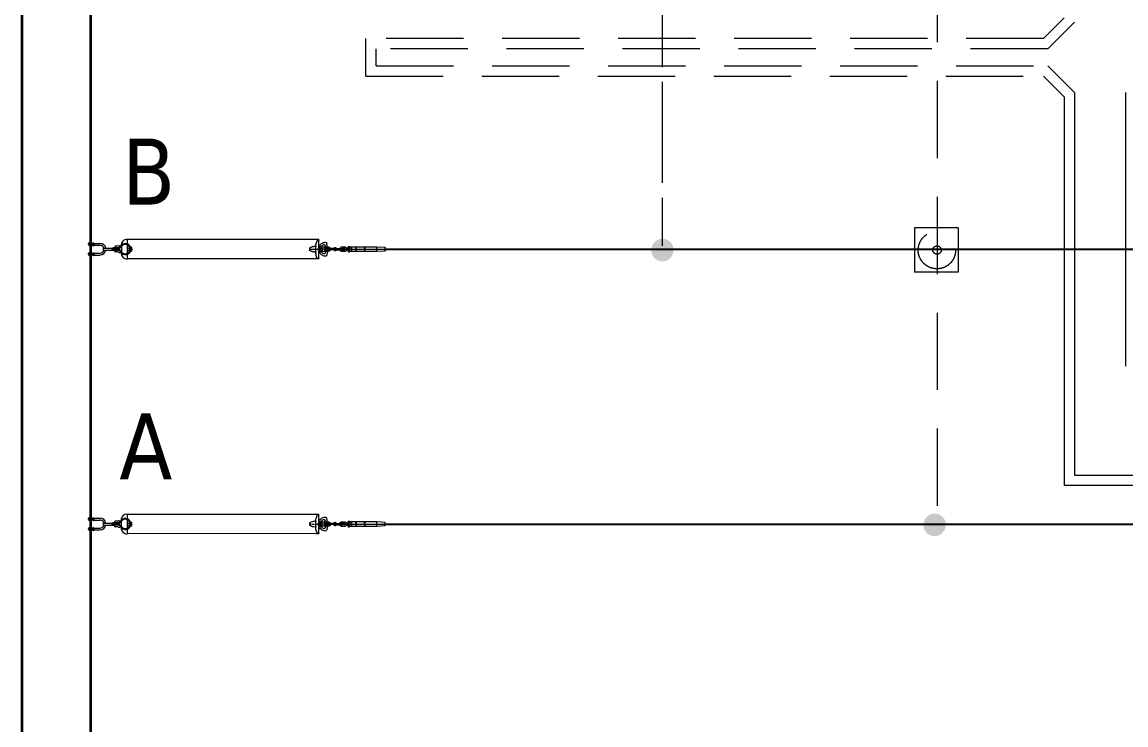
# Model space of a CAD drawing. Header units: millimetres. Extents: x 37084 to 180780, y -153145 to -16322.
# Drawn here: x 47184 to 63243, y -106167 to -95939 of the extents above; entities that cross this region are included whole.
import ezdxf

# ---------------------------------------------------------------- set-up
doc = ezdxf.new("R2010")
doc.units = ezdxf.units.MM
doc.header["$MEASUREMENT"] = 0
doc.linetypes.add('HIDDEN', pattern=[0.375, 0.25, -0.125])
for name, color, linetype in [('1_Day dan', 5, 'Continuous'), ('1_Tuonglai', 6, 'HIDDEN'), ('Muong cap GD nay', 3, 'Continuous'), ('Muong cap tuong lai', 6, 'HIDDEN'), ('TEXT', 255, 'Continuous')]:
    doc.layers.add(name, color=color, linetype=linetype)
doc.layers.add('1_Phu_kien', color=5, linetype='Continuous', lineweight=9)
doc.layers.add('POST', color=5, linetype='Continuous', lineweight=35)
doc.styles.add('Tahoma-R', font='tahoma.ttf')

# ---------------------------------------------------------------- blocks, each defined once
blk = doc.blocks.new('X220 NC')
at = {"color": 0, "linetype": 'ByBlock', "lineweight": -2, "ltscale": 4500}
for p, q in [((3751640, -153418), (3751640, -137418)), ((3752640, -153418), (3752640, -137418))]:
    blk.add_line(p, q, dxfattribs=at)
blk = doc.blocks.new('S220 NC')
at = {"linetype": 'ByBlock', "lineweight": -2, "ltscale": 4500}
for points in [[(3576627, -475779), (3576687, -475776), (3576627, -475776), (3576627, -475779), (3576687, -475776), (3576687, -475779)], [(3580627, -475779), (3580687, -475776), (3580627, -475776), (3580627, -475779), (3580687, -475776), (3580687, -475779)], [(3576627, -475849), (3576687, -475846), (3576627, -475846), (3576627, -475849), (3576687, -475846), (3576687, -475849)], [(3576627, -475973), (3576687, -475971), (3576627, -475971), (3576627, -475973), (3576687, -475971), (3576687, -475973)], [(3580627, -475849), (3580687, -475846), (3580627, -475846), (3580627, -475849), (3580687, -475846), (3580687, -475849)], [(3580627, -475973), (3580687, -475971), (3580627, -475971), (3580627, -475973), (3580687, -475971), (3580687, -475973)]]:
    blk.add_hatch(color=0, dxfattribs=at).paths.add_polyline_path(points)
at = {"color": 0, "linetype": 'ByBlock', "lineweight": -2, "ltscale": 4500}
for p, q in [((3576564, -471986), (3576564, -471968)), ((3576567, -471966), (3576601, -471966)), ((3576571, -471968), (3576571, -471956)), ((3576571, -471966), (3576571, -471966)), ((3576571, -471968), (3576571, -471985)), ((3576594, -471959), (3576575, -471959)), ((3576594, -471962), (3576575, -471962)), ((3576594, -471964), (3576575, -471964)), ((3576584, -471969), (3576584, -471986)), ((3576598, -471968), (3576598, -471956)), ((3576598, -471968), (3576598, -471986)), ((3576604, -471968), (3576604, -471986)), ((3576707, -471986), (3576707, -471968)), ((3576710, -471966), (3576744, -471966)), ((3576713, -471968), (3576713, -471956)), ((3576713, -471966), (3576713, -471966)), ((3576713, -471968), (3576713, -471985)), ((3576736, -471959), (3576718, -471959)), ((3576736, -471962), (3576718, -471962)), ((3576736, -471964), (3576718, -471964)), ((3576727, -471969), (3576727, -471986)), ((3576741, -471968), (3576741, -471956)), ((3576741, -471968), (3576741, -471986)), ((3576747, -471968), (3576747, -471986)), ((3580564, -471986), (3580564, -471968)), ((3580564, -471986), (3580564, -471968)), ((3580567, -471966), (3580601, -471966)), ((3580567, -471966), (3580601, -471966)), ((3580571, -471968), (3580571, -471956)), ((3580571, -471968), (3580571, -471956)), ((3580571, -471966), (3580571, -471966)), ((3580571, -471966), (3580571, -471966)), ((3580571, -471968), (3580571, -471985)), ((3580571, -471968), (3580571, -471985)), ((3580594, -471959), (3580575, -471959)), ((3580594, -471959), (3580575, -471959)), ((3580594, -471962), (3580575, -471962)), ((3580594, -471962), (3580575, -471962)), ((3580594, -471964), (3580575, -471964)), ((3580594, -471964), (3580575, -471964)), ((3580584, -471969), (3580584, -471986)), ((3580584, -471969), (3580584, -471986)), ((3580598, -471968), (3580598, -471956)), ((3580598, -471968), (3580598, -471956)), ((3580598, -471968), (3580598, -471986)), ((3580598, -471968), (3580598, -471986)), ((3580604, -471968), (3580604, -471986)), ((3580604, -471968), (3580604, -471986)), ((3580707, -471986), (3580707, -471968)), ((3580707, -471986), (3580707, -471968)), ((3580710, -471966), (3580744, -471966)), ((3580710, -471966), (3580744, -471966)), ((3580713, -471968), (3580713, -471956)), ((3580713, -471968), (3580713, -471956)), ((3580713, -471966), (3580713, -471966)), ((3580713, -471966), (3580713, -471966)), ((3580713, -471968), (3580713, -471985)), ((3580713, -471968), (3580713, -471985)), ((3580736, -471959), (3580718, -471959)), ((3580736, -471959), (3580718, -471959)), ((3580736, -471962), (3580718, -471962)), ((3580736, -471962), (3580718, -471962)), ((3580736, -471964), (3580718, -471964)), ((3580736, -471964), (3580718, -471964)), ((3580727, -471969), (3580727, -471986)), ((3580727, -471969), (3580727, -471986)), ((3580741, -471968), (3580741, -471956)), ((3580741, -471968), (3580741, -471956)), ((3580741, -471968), (3580741, -471986)), ((3580741, -471968), (3580741, -471986)), ((3580747, -471968), (3580747, -471986)), ((3580747, -471968), (3580747, -471986)), ((3576564, -472007), (3576564, -471989)), ((3576565, -472010), (3576603, -472010)), ((3576603, -472013), (3576565, -472013)), ((3576565, -472022), (3576603, -472022)), ((3576603, -472025), (3576565, -472025)), ((3576601, -472009), (3576567, -472009)), ((3576600, -472027), (3576569, -472027)), ((3576569, -472027), (3576569, -472034)), ((3576600, -472034), (3576569, -472034)), ((3576571, -472007), (3576571, -471989)), ((3576571, -472007), (3576571, -472007)), ((3576571, -472034), (3576571, -472122)), ((3576573, -472009), (3576573, -472010)), ((3576573, -472013), (3576573, -472022)), ((3576573, -472025), (3576573, -472027)), ((3576584, -472006), (3576584, -471989)), ((3576595, -472009), (3576595, -472010)), ((3576595, -472013), (3576595, -472022)), ((3576595, -472025), (3576595, -472027)), ((3576597, -472034), (3576597, -472122)), ((3576598, -472007), (3576598, -471990)), ((3576598, -472007), (3576598, -472007)), ((3576600, -472027), (3576600, -472034)), ((3576604, -471989), (3576604, -472007)), ((3576707, -472007), (3576707, -471989)), ((3576707, -471992), (3576707, -472005)), ((3576708, -472010), (3576746, -472010)), ((3576746, -472013), (3576708, -472013)), ((3576708, -472022), (3576746, -472022)), ((3576746, -472025), (3576708, -472025)), ((3576744, -472009), (3576710, -472009)), ((3576742, -472027), (3576712, -472027)), ((3576712, -472027), (3576712, -472034)), ((3576742, -472034), (3576712, -472034)), ((3576713, -472007), (3576713, -471989)), ((3576713, -472007), (3576713, -472007)), ((3576714, -472034), (3576714, -472122)), ((3576716, -472009), (3576716, -472010)), ((3576716, -472013), (3576716, -472022)), ((3576716, -472025), (3576716, -472027)), ((3576727, -471986), (3576727, -471989)), ((3576727, -472006), (3576727, -471989)), ((3576738, -472009), (3576738, -472010)), ((3576738, -472013), (3576738, -472022)), ((3576738, -472025), (3576738, -472027)), ((3576740, -472034), (3576740, -472122)), ((3576741, -472007), (3576741, -471990)), ((3576741, -472007), (3576741, -472007)), ((3576742, -472027), (3576742, -472034)), ((3576747, -471989), (3576747, -472007)), ((3580564, -472007), (3580564, -471989)), ((3580564, -472007), (3580564, -471989)), ((3580565, -472010), (3580603, -472010)), ((3580565, -472010), (3580603, -472010)), ((3580603, -472013), (3580565, -472013)), ((3580603, -472013), (3580565, -472013)), ((3580565, -472022), (3580603, -472022)), ((3580565, -472022), (3580603, -472022)), ((3580603, -472025), (3580565, -472025)), ((3580603, -472025), (3580565, -472025)), ((3580601, -472009), (3580567, -472009)), ((3580601, -472009), (3580567, -472009)), ((3580600, -472027), (3580569, -472027)), ((3580569, -472027), (3580569, -472034)), ((3580600, -472027), (3580569, -472027)), ((3580569, -472027), (3580569, -472034)), ((3580600, -472034), (3580569, -472034)), ((3580600, -472034), (3580569, -472034)), ((3580571, -472007), (3580571, -471989)), ((3580571, -472007), (3580571, -471989)), ((3580571, -472007), (3580571, -472007)), ((3580571, -472007), (3580571, -472007)), ((3580571, -472034), (3580571, -472122)), ((3580571, -472034), (3580571, -472122)), ((3580573, -472009), (3580573, -472010)), ((3580573, -472009), (3580573, -472010)), ((3580573, -472013), (3580573, -472022)), ((3580573, -472013), (3580573, -472022)), ((3580573, -472025), (3580573, -472027)), ((3580573, -472025), (3580573, -472027)), ((3580584, -472006), (3580584, -471989)), ((3580584, -472006), (3580584, -471989)), ((3580595, -472009), (3580595, -472010)), ((3580595, -472009), (3580595, -472010)), ((3580595, -472013), (3580595, -472022)), ((3580595, -472013), (3580595, -472022)), ((3580595, -472025), (3580595, -472027)), ((3580595, -472025), (3580595, -472027)), ((3580597, -472034), (3580597, -472122)), ((3580597, -472034), (3580597, -472122)), ((3580598, -472007), (3580598, -471990)), ((3580598, -472007), (3580598, -471990)), ((3580598, -472007), (3580598, -472007)), ((3580598, -472007), (3580598, -472007)), ((3580600, -472027), (3580600, -472034)), ((3580600, -472027), (3580600, -472034)), ((3580604, -471989), (3580604, -472007)), ((3580604, -471989), (3580604, -472007)), ((3580707, -472007), (3580707, -471989)), ((3580707, -472007), (3580707, -471989)), ((3580707, -471992), (3580707, -472005)), ((3580707, -471992), (3580707, -472005)), ((3580708, -472010), (3580746, -472010)), ((3580708, -472010), (3580746, -472010)), ((3580746, -472013), (3580708, -472013)), ((3580746, -472013), (3580708, -472013)), ((3580708, -472022), (3580746, -472022)), ((3580708, -472022), (3580746, -472022)), ((3580746, -472025), (3580708, -472025)), ((3580746, -472025), (3580708, -472025)), ((3580744, -472009), (3580710, -472009)), ((3580744, -472009), (3580710, -472009)), ((3580742, -472027), (3580712, -472027)), ((3580712, -472027), (3580712, -472034)), ((3580742, -472027), (3580712, -472027)), ((3580712, -472027), (3580712, -472034)), ((3580742, -472034), (3580712, -472034)), ((3580742, -472034), (3580712, -472034)), ((3580713, -472007), (3580713, -471989)), ((3580713, -472007), (3580713, -471989)), ((3580713, -472007), (3580713, -472007)), ((3580713, -472007), (3580713, -472007)), ((3580714, -472034), (3580714, -472122)), ((3580714, -472034), (3580714, -472122)), ((3580716, -472009), (3580716, -472010)), ((3580716, -472009), (3580716, -472010)), ((3580716, -472013), (3580716, -472022)), ((3580716, -472013), (3580716, -472022)), ((3580716, -472025), (3580716, -472027)), ((3580716, -472025), (3580716, -472027)), ((3580727, -471986), (3580727, -471989)), ((3580727, -471986), (3580727, -471989)), ((3580727, -472006), (3580727, -471989)), ((3580727, -472006), (3580727, -471989)), ((3580738, -472009), (3580738, -472010)), ((3580738, -472009), (3580738, -472010)), ((3580738, -472013), (3580738, -472022)), ((3580738, -472013), (3580738, -472022)), ((3580738, -472025), (3580738, -472027)), ((3580738, -472025), (3580738, -472027)), ((3580740, -472034), (3580740, -472122)), ((3580740, -472034), (3580740, -472122)), ((3580741, -472007), (3580741, -471990)), ((3580741, -472007), (3580741, -471990)), ((3580741, -472007), (3580741, -472007)), ((3580741, -472007), (3580741, -472007)), ((3580742, -472027), (3580742, -472034)), ((3580742, -472027), (3580742, -472034)), ((3580747, -471989), (3580747, -472007)), ((3580747, -471989), (3580747, -472007)), ((3576641, -472181), (3576641, -472335)), ((3576671, -472181), (3576671, -472335)), ((3580641, -472181), (3580641, -472335)), ((3580641, -472181), (3580641, -472335)), ((3580671, -472181), (3580671, -472335)), ((3580671, -472181), (3580671, -472335)), ((3576600, -472435), (3576643, -472394)), ((3576605, -472447), (3576654, -472402)), ((3576707, -472432), (3576606, -472432)), ((3576610, -472393), (3576615, -472377)), ((3576610, -472393), (3576610, -472408)), ((3576615, -472377), (3576615, -472345)), ((3576688, -472335), (3576625, -472335)), ((3576639, -472396), (3576639, -472309)), ((3576674, -472309), (3576639, -472309)), ((3576641, -472301), (3576671, -472301)), ((3576671, -472326), (3576641, -472326)), ((3576650, -472355), (3576650, -472326)), ((3576712, -472447), (3576658, -472394)), ((3576663, -472355), (3576663, -472326)), ((3576713, -472433), (3576663, -472380)), ((3576674, -472396), (3576674, -472309)), ((3576698, -472377), (3576698, -472345)), ((3576703, -472393), (3576698, -472377)), ((3576703, -472393), (3576703, -472408)), ((3580600, -472435), (3580643, -472394)), ((3580600, -472435), (3580643, -472394)), ((3580605, -472447), (3580654, -472402)), ((3580605, -472447), (3580654, -472402)), ((3580707, -472432), (3580606, -472432)), ((3580707, -472432), (3580606, -472432)), ((3580610, -472393), (3580615, -472377)), ((3580610, -472393), (3580615, -472377)), ((3580610, -472393), (3580610, -472408)), ((3580610, -472393), (3580610, -472408)), ((3580615, -472377), (3580615, -472345)), ((3580615, -472377), (3580615, -472345)), ((3580688, -472335), (3580625, -472335)), ((3580688, -472335), (3580625, -472335)), ((3580639, -472396), (3580639, -472309)), ((3580674, -472309), (3580639, -472309)), ((3580639, -472396), (3580639, -472309)), ((3580674, -472309), (3580639, -472309)), ((3580641, -472301), (3580671, -472301)), ((3580641, -472301), (3580671, -472301)), ((3580671, -472326), (3580641, -472326)), ((3580671, -472326), (3580641, -472326)), ((3580650, -472355), (3580650, -472326)), ((3580650, -472355), (3580650, -472326)), ((3580712, -472447), (3580658, -472394)), ((3580712, -472447), (3580658, -472394)), ((3580663, -472355), (3580663, -472326)), ((3580663, -472355), (3580663, -472326)), ((3580713, -472433), (3580663, -472380)), ((3580713, -472433), (3580663, -472380)), ((3580674, -472396), (3580674, -472309)), ((3580674, -472396), (3580674, -472309)), ((3580698, -472377), (3580698, -472345)), ((3580698, -472377), (3580698, -472345)), ((3580703, -472393), (3580698, -472377)), ((3580703, -472393), (3580698, -472377)), ((3580703, -472393), (3580703, -472408)), ((3580703, -472393), (3580703, -472408)), ((3576516, -472520), (3576797, -472520)), ((3576516, -475306), (3576516, -472520)), ((3576641, -472520), (3576641, -472562)), ((3576671, -472520), (3576671, -472562)), ((3576797, -475306), (3576797, -472520)), ((3580516, -472520), (3580797, -472520)), ((3580516, -472520), (3580797, -472520)), ((3580516, -475306), (3580516, -472520)), ((3580641, -472520), (3580641, -472562)), ((3580641, -472520), (3580641, -472562)), ((3580671, -472520), (3580671, -472562)), ((3580671, -472520), (3580671, -472562)), ((3580797, -475306), (3580797, -472520)), ((3576677, -475174), (3576636, -475174)), ((3576676, -475174), (3576637, -475174)), ((3580677, -475174), (3580636, -475174)), ((3580676, -475174), (3580637, -475174)), ((3576516, -475306), (3576797, -475306)), ((3580516, -475306), (3580797, -475306))]:
    blk.add_line(p, q, dxfattribs=at)
for points in [[(3576616, -475230), (3576618, -475215), (3576623, -475201), (3576629, -475186), (3576638, -475175), (3576642, -475173), (3576638, -475175)], [(3576671, -475173), (3576643, -475173), (3576642, -475173), (3576643, -475173), (3576671, -475173)], [(3576657, -475185), (3576657, -475191)], [(3576671, -475173), (3576675, -475175), (3576684, -475186), (3576690, -475201), (3576695, -475215), (3576697, -475230)], [(3580616, -475230), (3580618, -475215), (3580623, -475201), (3580629, -475186), (3580638, -475175), (3580642, -475173), (3580638, -475175)], [(3580671, -475173), (3580643, -475173), (3580642, -475173), (3580643, -475173), (3580671, -475173)], [(3580657, -475185), (3580657, -475191)], [(3580671, -475173), (3580675, -475175), (3580684, -475186), (3580690, -475201), (3580695, -475215), (3580697, -475230)], [(3576516, -475296), (3576516, -475264)], [(3576526, -475306), (3576521, -475305), (3576518, -475301), (3576516, -475297), (3576517, -475292), (3576518, -475289)], [(3576519, -475289), (3576532, -475279), (3576547, -475270), (3576578, -475264), (3576595, -475262), (3576611, -475261)], [(3576526, -475306), (3576787, -475306)], [(3576555, -475399), (3576557, -475384), (3576561, -475370), (3576568, -475356), (3576576, -475343), (3576587, -475331), (3576599, -475321), (3576612, -475315), (3576627, -475308), (3576642, -475305), (3576657, -475304), (3576672, -475305), (3576687, -475308), (3576701, -475315), (3576714, -475321), (3576726, -475331), (3576737, -475343), (3576745, -475356), (3576752, -475370), (3576756, -475384), (3576758, -475399)], [(3576592, -475369), (3576599, -475358), (3576609, -475349), (3576619, -475341), (3576632, -475336), (3576644, -475332), (3576657, -475331), (3576669, -475332), (3576681, -475336), (3576695, -475341), (3576704, -475349), (3576714, -475358), (3576721, -475369), (3576723, -475376), (3576723, -475384), (3576720, -475391), (3576714, -475396), (3576707, -475398)], [(3576610, -475333), (3576610, -475334)], [(3576619, -475261), (3576611, -475261)], [(3576611, -475333), (3576614, -475330)], [(3576614, -475336), (3576611, -475334)], [(3576612, -475250), (3576614, -475230)], [(3576618, -475256), (3576614, -475253), (3576613, -475250)], [(3576614, -475329), (3576619, -475329)], [(3576614, -475336), (3576619, -475336)], [(3576695, -475256), (3576618, -475256)], [(3576623, -475256), (3576622, -475259), (3576619, -475260)], [(3576619, -475326), (3576621, -475319), (3576625, -475312), (3576632, -475308), (3576639, -475306)], [(3576619, -475325), (3576626, -475325)], [(3576619, -475326), (3576619, -475332)], [(3576619, -475329), (3576690, -475329)], [(3576625, -475346), (3576621, -475340), (3576619, -475332)], [(3576619, -475336), (3576690, -475336)], [(3576620, -475341), (3576626, -475341)], [(3576626, -475325), (3576626, -475341), (3576631, -475338), (3576631, -475329), (3576626, -475325)], [(3576631, -475329), (3576634, -475329)], [(3576631, -475338), (3576639, -475338)], [(3576635, -475321), (3576635, -475322)], [(3576636, -475321), (3576638, -475319)], [(3576638, -475325), (3576636, -475322)], [(3576638, -475319), (3576647, -475314), (3576657, -475312), (3576666, -475314), (3576676, -475319)], [(3576638, -475325), (3576656, -475329)], [(3576673, -475306), (3576639, -475306)], [(3576642, -475326), (3576641, -475324), (3576642, -475322)], [(3576644, -475306), (3576644, -475311), (3576642, -475315)], [(3576642, -475323), (3576647, -475319)], [(3576656, -475329), (3576642, -475326)], [(3576645, -475310), (3576643, -475314)], [(3576645, -475306), (3576645, -475310)], [(3576647, -475318), (3576646, -475319)], [(3576647, -475315), (3576647, -475292)], [(3576647, -475315), (3576647, -475318)], [(3576657, -475329), (3576656, -475329)], [(3576657, -475329), (3576656, -475329)], [(3576657, -475197), (3576657, -475235)], [(3576657, -475241), (3576657, -475248)], [(3576657, -475253), (3576657, -475291)], [(3576657, -475297), (3576657, -475333)], [(3576657, -475306), (3576657, -475329)], [(3576657, -475317), (3576657, -475306)], [(3576657, -475322), (3576657, -475320)], [(3576657, -475337), (3576657, -475324)], [(3576657, -475339), (3576657, -475324)], [(3576675, -475325), (3576657, -475329)], [(3576671, -475326), (3576657, -475329)], [(3576657, -475342), (3576657, -475340)], [(3576657, -475348), (3576657, -475343)], [(3576657, -475357), (3576657, -475344)], [(3576663, -475329), (3576663, -475336)], [(3576665, -475292), (3576665, -475315)], [(3576666, -475318), (3576666, -475315)], [(3576666, -475319), (3576671, -475323)], [(3576668, -475306), (3576668, -475310)], [(3576670, -475314), (3576668, -475310)], [(3576671, -475315), (3576669, -475311), (3576669, -475306)], [(3576671, -475322), (3576672, -475324), (3576671, -475326)], [(3576673, -475306), (3576681, -475308), (3576688, -475312), (3576692, -475319), (3576694, -475326)], [(3576677, -475322), (3576675, -475325)], [(3576676, -475319), (3576677, -475321)], [(3576677, -475321), (3576677, -475322)], [(3576688, -475329), (3576688, -475336)], [(3576694, -475332), (3576692, -475340), (3576688, -475346)], [(3576695, -475260), (3576690, -475259), (3576690, -475256)], [(3576690, -475329), (3576690, -475336)], [(3576694, -475332), (3576694, -475326)], [(3576699, -475250), (3576699, -475253), (3576695, -475256)], [(3576701, -475261), (3576695, -475261)], [(3576698, -475230), (3576700, -475250)], [(3576701, -475261), (3576719, -475262), (3576734, -475264), (3576751, -475270), (3576780, -475279), (3576793, -475289)], [(3576794, -475289), (3576795, -475292), (3576796, -475297), (3576795, -475301), (3576791, -475305), (3576787, -475306)], [(3576796, -475258), (3576796, -475252)], [(3576796, -475296), (3576796, -475264)], [(3580516, -475296), (3580516, -475264)], [(3580526, -475306), (3580521, -475305), (3580518, -475301), (3580516, -475297), (3580517, -475292), (3580518, -475289)], [(3580519, -475289), (3580532, -475279), (3580547, -475270), (3580578, -475264), (3580595, -475262), (3580611, -475261)], [(3580526, -475306), (3580787, -475306)], [(3580555, -475399), (3580557, -475384), (3580561, -475370), (3580568, -475356), (3580576, -475343), (3580587, -475331), (3580599, -475321), (3580612, -475315), (3580627, -475308), (3580642, -475305), (3580657, -475304), (3580672, -475305), (3580687, -475308), (3580701, -475315), (3580714, -475321), (3580726, -475331), (3580737, -475343), (3580745, -475356), (3580752, -475370), (3580756, -475384), (3580758, -475399)], [(3580592, -475369), (3580599, -475358), (3580609, -475349), (3580619, -475341), (3580632, -475336), (3580644, -475332), (3580657, -475331), (3580669, -475332), (3580681, -475336), (3580695, -475341), (3580704, -475349), (3580714, -475358), (3580721, -475369), (3580723, -475376), (3580723, -475384), (3580720, -475391), (3580714, -475396), (3580707, -475398)], [(3580610, -475333), (3580610, -475334)], [(3580619, -475261), (3580611, -475261)], [(3580611, -475333), (3580614, -475330)], [(3580614, -475336), (3580611, -475334)], [(3580612, -475250), (3580614, -475230)], [(3580618, -475256), (3580614, -475253), (3580613, -475250)], [(3580614, -475329), (3580619, -475329)], [(3580614, -475336), (3580619, -475336)], [(3580695, -475256), (3580618, -475256)], [(3580623, -475256), (3580622, -475259), (3580619, -475260)], [(3580619, -475326), (3580621, -475319), (3580625, -475312), (3580632, -475308), (3580639, -475306)], [(3580619, -475325), (3580626, -475325)], [(3580619, -475326), (3580619, -475332)], [(3580619, -475329), (3580690, -475329)], [(3580625, -475346), (3580621, -475340), (3580619, -475332)], [(3580619, -475336), (3580690, -475336)], [(3580620, -475341), (3580626, -475341)], [(3580626, -475325), (3580626, -475341), (3580631, -475338), (3580631, -475329), (3580626, -475325)], [(3580631, -475329), (3580634, -475329)], [(3580631, -475338), (3580639, -475338)], [(3580635, -475321), (3580635, -475322)], [(3580636, -475321), (3580638, -475319)], [(3580638, -475325), (3580636, -475322)], [(3580638, -475319), (3580647, -475314), (3580657, -475312), (3580666, -475314), (3580676, -475319)], [(3580638, -475325), (3580656, -475329)], [(3580673, -475306), (3580639, -475306)], [(3580642, -475326), (3580641, -475324), (3580642, -475322)], [(3580644, -475306), (3580644, -475311), (3580642, -475315)], [(3580642, -475323), (3580647, -475319)], [(3580656, -475329), (3580642, -475326)], [(3580645, -475310), (3580643, -475314)], [(3580645, -475306), (3580645, -475310)], [(3580647, -475318), (3580646, -475319)], [(3580647, -475315), (3580647, -475292)], [(3580647, -475315), (3580647, -475318)], [(3580657, -475329), (3580656, -475329)], [(3580657, -475329), (3580656, -475329)], [(3580657, -475197), (3580657, -475235)], [(3580657, -475241), (3580657, -475248)], [(3580657, -475253), (3580657, -475291)], [(3580657, -475297), (3580657, -475333)], [(3580657, -475306), (3580657, -475329)], [(3580657, -475317), (3580657, -475306)], [(3580657, -475322), (3580657, -475320)], [(3580657, -475337), (3580657, -475324)], [(3580657, -475339), (3580657, -475324)], [(3580675, -475325), (3580657, -475329)], [(3580671, -475326), (3580657, -475329)], [(3580657, -475342), (3580657, -475340)], [(3580657, -475348), (3580657, -475343)], [(3580657, -475357), (3580657, -475344)], [(3580663, -475329), (3580663, -475336)], [(3580665, -475292), (3580665, -475315)], [(3580666, -475318), (3580666, -475315)], [(3580666, -475319), (3580671, -475323)], [(3580668, -475306), (3580668, -475310)], [(3580670, -475314), (3580668, -475310)], [(3580671, -475315), (3580669, -475311), (3580669, -475306)], [(3580671, -475322), (3580672, -475324), (3580671, -475326)], [(3580673, -475306), (3580681, -475308), (3580688, -475312), (3580692, -475319), (3580694, -475326)], [(3580677, -475322), (3580675, -475325)], [(3580676, -475319), (3580677, -475321)], [(3580677, -475321), (3580677, -475322)], [(3580688, -475329), (3580688, -475336)], [(3580694, -475332), (3580692, -475340), (3580688, -475346)], [(3580695, -475260), (3580690, -475259), (3580690, -475256)], [(3580690, -475329), (3580690, -475336)], [(3580694, -475332), (3580694, -475326)], [(3580699, -475250), (3580699, -475253), (3580695, -475256)], [(3580701, -475261), (3580695, -475261)], [(3580698, -475230), (3580700, -475250)], [(3580701, -475261), (3580719, -475262), (3580734, -475264), (3580751, -475270), (3580780, -475279), (3580793, -475289)], [(3580794, -475289), (3580795, -475292), (3580796, -475297), (3580795, -475301), (3580791, -475305), (3580787, -475306)], [(3580796, -475258), (3580796, -475252)], [(3580796, -475296), (3580796, -475264)], [(3576572, -475420), (3576565, -475418), (3576560, -475414), (3576556, -475407), (3576555, -475401)], [(3576645, -475431), (3576572, -475420)], [(3576606, -475398), (3576599, -475396), (3576592, -475391), (3576590, -475384), (3576589, -475376), (3576591, -475369)], [(3576645, -475404), (3576606, -475398)], [(3576619, -475444), (3576633, -475444)], [(3576624, -475348), (3576628, -475356)], [(3576657, -475413), (3576665, -475414), (3576672, -475418), (3576680, -475423), (3576684, -475430), (3576687, -475438), (3576688, -475446), (3576686, -475455), (3576682, -475462), (3576676, -475468), (3576669, -475473), (3576661, -475476), (3576652, -475476), (3576644, -475473), (3576637, -475468), (3576631, -475462), (3576627, -475455), (3576625, -475446), (3576626, -475438), (3576628, -475430), (3576633, -475423), (3576641, -475418), (3576648, -475414), (3576657, -475413)], [(3576628, -475425), (3576627, -475430)], [(3576628, -475353), (3576685, -475353)], [(3576628, -475356), (3576684, -475356)], [(3576628, -475356), (3576628, -475425)], [(3576628, -475394), (3576684, -475394)], [(3576628, -475404), (3576684, -475404)], [(3576635, -475444), (3576638, -475444)], [(3576638, -475418), (3576675, -475418)], [(3576638, -475444), (3576638, -475438), (3576642, -475433), (3576647, -475429), (3576653, -475425), (3576660, -475425), (3576666, -475429), (3576671, -475433), (3576675, -475438), (3576676, -475444), (3576675, -475451), (3576671, -475456), (3576666, -475460), (3576660, -475463), (3576653, -475463), (3576647, -475460), (3576642, -475456), (3576638, -475451), (3576638, -475444)], [(3576672, -475418), (3576641, -475418)], [(3576665, -475430), (3576672, -475444), (3576665, -475457), (3576648, -475457), (3576641, -475444), (3576648, -475430), (3576665, -475430)], [(3576641, -475444), (3576653, -475444)], [(3576642, -475429), (3576648, -475424), (3576657, -475423), (3576665, -475424), (3576671, -475429)], [(3576643, -475444), (3576645, -475438), (3576650, -475433), (3576657, -475431), (3576663, -475433), (3576668, -475438), (3576669, -475444), (3576668, -475451), (3576663, -475456), (3576657, -475457), (3576650, -475456), (3576645, -475451), (3576643, -475444)], [(3576653, -475444), (3576643, -475444)], [(3576644, -475444), (3576646, -475438), (3576650, -475433), (3576657, -475432), (3576663, -475433), (3576667, -475438), (3576668, -475444), (3576667, -475451), (3576663, -475455), (3576657, -475456), (3576650, -475455), (3576646, -475451), (3576644, -475444)], [(3576667, -475410), (3576645, -475410)], [(3576667, -475425), (3576645, -475425)], [(3576647, -475444), (3576647, -475440), (3576651, -475436), (3576656, -475434), (3576660, -475435), (3576664, -475438), (3576666, -475442), (3576666, -475447), (3576664, -475451), (3576660, -475453), (3576656, -475454), (3576651, -475452), (3576647, -475448), (3576647, -475444)], [(3576648, -475540), (3576648, -475461)], [(3576655, -475444), (3576657, -475444)], [(3576657, -475444), (3576655, -475444)], [(3576657, -475379), (3576657, -475354)], [(3576657, -475362), (3576657, -475359)], [(3576657, -475377), (3576657, -475365)], [(3576657, -475381), (3576657, -475380)], [(3576657, -475389), (3576657, -475384)], [(3576657, -475397), (3576657, -475385)], [(3576657, -475419), (3576657, -475394)], [(3576657, -475402), (3576657, -475400)], [(3576657, -475418), (3576657, -475405)], [(3576657, -475422), (3576657, -475420)], [(3576657, -475437), (3576657, -475424)], [(3576657, -475429), (3576657, -475424)], [(3576657, -475431), (3576657, -475441)], [(3576657, -475459), (3576657, -475434)], [(3576657, -475443), (3576657, -475440)], [(3576657, -475443), (3576657, -475445)], [(3576657, -475457), (3576657, -475445)], [(3576657, -475448), (3576657, -475457)], [(3576657, -475462), (3576657, -475460)], [(3576657, -475469), (3576657, -475464)], [(3576657, -475476), (3576657, -475465)], [(3576657, -475500), (3576657, -475475)], [(3576657, -475509), (3576657, -475504)], [(3576660, -475444), (3576672, -475444)], [(3576669, -475444), (3576660, -475444)], [(3576665, -475540), (3576665, -475461)], [(3576667, -475404), (3576707, -475398)], [(3576667, -475431), (3576741, -475420)], [(3576676, -475444), (3576678, -475444)], [(3576680, -475444), (3576694, -475444)], [(3576684, -475425), (3576684, -475356)], [(3576684, -475425), (3576684, -475425)], [(3576685, -475356), (3576689, -475348)], [(3576686, -475430), (3576685, -475425)], [(3576757, -475401), (3576757, -475407), (3576753, -475414), (3576747, -475418), (3576741, -475420)], [(3580572, -475420), (3580565, -475418), (3580560, -475414), (3580556, -475407), (3580555, -475401)], [(3580645, -475431), (3580572, -475420)], [(3580606, -475398), (3580599, -475396), (3580592, -475391), (3580590, -475384), (3580589, -475376), (3580591, -475369)], [(3580645, -475404), (3580606, -475398)], [(3580619, -475444), (3580633, -475444)], [(3580624, -475348), (3580628, -475356)], [(3580657, -475413), (3580665, -475414), (3580672, -475418), (3580680, -475423), (3580684, -475430), (3580687, -475438), (3580688, -475446), (3580686, -475455), (3580682, -475462), (3580676, -475468), (3580669, -475473), (3580661, -475476), (3580652, -475476), (3580644, -475473), (3580637, -475468), (3580631, -475462), (3580627, -475455), (3580625, -475446), (3580626, -475438), (3580628, -475430), (3580633, -475423), (3580641, -475418), (3580648, -475414), (3580657, -475413)], [(3580628, -475425), (3580627, -475430)], [(3580628, -475353), (3580685, -475353)], [(3580628, -475356), (3580684, -475356)], [(3580628, -475356), (3580628, -475425)], [(3580628, -475394), (3580684, -475394)], [(3580628, -475404), (3580684, -475404)], [(3580635, -475444), (3580638, -475444)], [(3580638, -475418), (3580675, -475418)], [(3580638, -475444), (3580638, -475438), (3580642, -475433), (3580647, -475429), (3580653, -475425), (3580660, -475425), (3580666, -475429), (3580671, -475433), (3580675, -475438), (3580676, -475444), (3580675, -475451), (3580671, -475456), (3580666, -475460), (3580660, -475463), (3580653, -475463), (3580647, -475460), (3580642, -475456), (3580638, -475451), (3580638, -475444)], [(3580672, -475418), (3580641, -475418)], [(3580665, -475430), (3580672, -475444), (3580665, -475457), (3580648, -475457), (3580641, -475444), (3580648, -475430), (3580665, -475430)], [(3580641, -475444), (3580653, -475444)], [(3580642, -475429), (3580648, -475424), (3580657, -475423), (3580665, -475424), (3580671, -475429)], [(3580643, -475444), (3580645, -475438), (3580650, -475433), (3580657, -475431), (3580663, -475433), (3580668, -475438), (3580669, -475444), (3580668, -475451), (3580663, -475456), (3580657, -475457), (3580650, -475456), (3580645, -475451), (3580643, -475444)], [(3580653, -475444), (3580643, -475444)], [(3580644, -475444), (3580646, -475438), (3580650, -475433), (3580657, -475432), (3580663, -475433), (3580667, -475438), (3580668, -475444), (3580667, -475451), (3580663, -475455), (3580657, -475456), (3580650, -475455), (3580646, -475451), (3580644, -475444)], [(3580667, -475410), (3580645, -475410)], [(3580667, -475425), (3580645, -475425)], [(3580647, -475444), (3580647, -475440), (3580651, -475436), (3580656, -475434), (3580660, -475435), (3580664, -475438), (3580666, -475442), (3580666, -475447), (3580664, -475451), (3580660, -475453), (3580656, -475454), (3580651, -475452), (3580647, -475448), (3580647, -475444)], [(3580648, -475540), (3580648, -475461)], [(3580655, -475444), (3580657, -475444)], [(3580657, -475444), (3580655, -475444)], [(3580657, -475379), (3580657, -475354)], [(3580657, -475362), (3580657, -475359)], [(3580657, -475377), (3580657, -475365)], [(3580657, -475381), (3580657, -475380)], [(3580657, -475389), (3580657, -475384)], [(3580657, -475397), (3580657, -475385)], [(3580657, -475419), (3580657, -475394)], [(3580657, -475402), (3580657, -475400)], [(3580657, -475418), (3580657, -475405)], [(3580657, -475422), (3580657, -475420)], [(3580657, -475437), (3580657, -475424)], [(3580657, -475429), (3580657, -475424)], [(3580657, -475431), (3580657, -475441)], [(3580657, -475459), (3580657, -475434)], [(3580657, -475443), (3580657, -475440)], [(3580657, -475443), (3580657, -475445)], [(3580657, -475457), (3580657, -475445)], [(3580657, -475448), (3580657, -475457)], [(3580657, -475462), (3580657, -475460)], [(3580657, -475469), (3580657, -475464)], [(3580657, -475476), (3580657, -475465)], [(3580657, -475500), (3580657, -475475)], [(3580657, -475509), (3580657, -475504)], [(3580660, -475444), (3580672, -475444)], [(3580669, -475444), (3580660, -475444)], [(3580665, -475540), (3580665, -475461)], [(3580667, -475404), (3580707, -475398)], [(3580667, -475431), (3580741, -475420)], [(3580676, -475444), (3580678, -475444)], [(3580680, -475444), (3580694, -475444)], [(3580684, -475425), (3580684, -475356)], [(3580684, -475425), (3580684, -475425)], [(3580685, -475356), (3580689, -475348)], [(3580686, -475430), (3580685, -475425)], [(3580757, -475401), (3580757, -475407), (3580753, -475414), (3580747, -475418), (3580741, -475420)], [(3576623, -475642), (3576623, -475633), (3576627, -475625), (3576633, -475618), (3576639, -475613), (3576647, -475609), (3576657, -475609), (3576666, -475609), (3576673, -475613), (3576680, -475618), (3576686, -475625), (3576690, -475633), (3576690, -475642)], [(3576623, -475677), (3576623, -475642)], [(3576628, -475541), (3576651, -475541)], [(3576666, -475566), (3576670, -475557), (3576675, -475552), (3576677, -475546), (3576678, -475538), (3576676, -475532), (3576672, -475526), (3576666, -475522), (3576660, -475519), (3576653, -475519), (3576647, -475522), (3576640, -475526), (3576637, -475532), (3576635, -475538), (3576636, -475546), (3576638, -475552), (3576643, -475557)], [(3576666, -475525), (3576675, -475541), (3576666, -475556), (3576648, -475556), (3576639, -475541), (3576648, -475525), (3576666, -475525)], [(3576643, -475557), (3576647, -475566)], [(3576653, -475541), (3576644, -475541)], [(3576644, -475642), (3576645, -475637), (3576648, -475632), (3576654, -475630), (3576659, -475630), (3576665, -475632), (3576668, -475637), (3576669, -475642)], [(3576644, -475677), (3576644, -475642)], [(3576657, -475530), (3576661, -475531), (3576666, -475534), (3576667, -475539), (3576666, -475544), (3576664, -475548), (3576659, -475551), (3576654, -475551), (3576649, -475548), (3576647, -475544), (3576646, -475539), (3576647, -475534), (3576651, -475531), (3576657, -475530)], [(3576647, -475541), (3576647, -475536), (3576651, -475533), (3576656, -475531), (3576660, -475532), (3576664, -475534), (3576666, -475538), (3576666, -475543), (3576664, -475547), (3576660, -475549), (3576656, -475550), (3576651, -475548), (3576647, -475545), (3576647, -475541)], [(3576647, -475566), (3576647, -475639)], [(3576666, -475639), (3576665, -475644), (3576661, -475647), (3576657, -475648), (3576652, -475647), (3576648, -475644), (3576647, -475639), (3576648, -475635), (3576652, -475632), (3576657, -475631), (3576661, -475632), (3576665, -475635), (3576666, -475639)], [(3576664, -475540), (3576661, -475544), (3576658, -475547), (3576655, -475547), (3576651, -475544), (3576649, -475540)], [(3576655, -475541), (3576658, -475541)], [(3576658, -475541), (3576656, -475541)], [(3576656, -475601), (3576656, -476278)], [(3576657, -475513), (3576657, -475533)], [(3576657, -475540), (3576657, -475514)], [(3576657, -475527), (3576657, -475537)], [(3576657, -475536), (3576657, -475539)], [(3576657, -475538), (3576657, -475542)], [(3576657, -475544), (3576657, -475553)], [(3576657, -475544), (3576657, -475563)], [(3576657, -475549), (3576657, -475544)], [(3576657, -475569), (3576657, -475555)], [(3576657, -475566), (3576657, -475570)], [(3576657, -475573), (3576657, -475593)], [(3576657, -475597), (3576657, -475600)], [(3576657, -475604), (3576657, -475623)], [(3576657, -475627), (3576657, -475631)], [(3576657, -475634), (3576657, -475654)], [(3576670, -475541), (3576661, -475541)], [(3576662, -475541), (3576685, -475541)], [(3576666, -475566), (3576666, -475639)], [(3576669, -475677), (3576669, -475642)], [(3576691, -475642), (3576691, -475677)], [(3580623, -475642), (3580623, -475633), (3580627, -475625), (3580633, -475618), (3580639, -475613), (3580647, -475609), (3580657, -475609), (3580666, -475609), (3580673, -475613), (3580680, -475618), (3580686, -475625), (3580690, -475633), (3580690, -475642)], [(3580623, -475677), (3580623, -475642)], [(3580628, -475541), (3580651, -475541)], [(3580666, -475566), (3580670, -475557), (3580675, -475552), (3580677, -475546), (3580678, -475538), (3580676, -475532), (3580672, -475526), (3580666, -475522), (3580660, -475519), (3580653, -475519), (3580647, -475522), (3580640, -475526), (3580637, -475532), (3580635, -475538), (3580636, -475546), (3580638, -475552), (3580643, -475557)], [(3580666, -475525), (3580675, -475541), (3580666, -475556), (3580648, -475556), (3580639, -475541), (3580648, -475525), (3580666, -475525)], [(3580643, -475557), (3580647, -475566)], [(3580653, -475541), (3580644, -475541)], [(3580644, -475642), (3580645, -475637), (3580648, -475632), (3580654, -475630), (3580659, -475630), (3580665, -475632), (3580668, -475637), (3580669, -475642)], [(3580644, -475677), (3580644, -475642)], [(3580657, -475530), (3580661, -475531), (3580666, -475534), (3580667, -475539), (3580666, -475544), (3580664, -475548), (3580659, -475551), (3580654, -475551), (3580649, -475548), (3580647, -475544), (3580646, -475539), (3580647, -475534), (3580651, -475531), (3580657, -475530)], [(3580647, -475541), (3580647, -475536), (3580651, -475533), (3580656, -475531), (3580660, -475532), (3580664, -475534), (3580666, -475538), (3580666, -475543), (3580664, -475547), (3580660, -475549), (3580656, -475550), (3580651, -475548), (3580647, -475545), (3580647, -475541)], [(3580647, -475566), (3580647, -475639)], [(3580666, -475639), (3580665, -475644), (3580661, -475647), (3580657, -475648), (3580652, -475647), (3580648, -475644), (3580647, -475639), (3580648, -475635), (3580652, -475632), (3580657, -475631), (3580661, -475632), (3580665, -475635), (3580666, -475639)], [(3580664, -475540), (3580661, -475544), (3580658, -475547), (3580655, -475547), (3580651, -475544), (3580649, -475540)], [(3580655, -475541), (3580658, -475541)], [(3580658, -475541), (3580656, -475541)], [(3580656, -475601), (3580656, -476278)], [(3580657, -475513), (3580657, -475533)], [(3580657, -475540), (3580657, -475514)], [(3580657, -475527), (3580657, -475537)], [(3580657, -475536), (3580657, -475539)], [(3580657, -475538), (3580657, -475542)], [(3580657, -475544), (3580657, -475553)], [(3580657, -475544), (3580657, -475563)], [(3580657, -475549), (3580657, -475544)], [(3580657, -475569), (3580657, -475555)], [(3580657, -475566), (3580657, -475570)], [(3580657, -475573), (3580657, -475593)], [(3580657, -475597), (3580657, -475600)], [(3580657, -475604), (3580657, -475623)], [(3580657, -475627), (3580657, -475631)], [(3580657, -475634), (3580657, -475654)], [(3580670, -475541), (3580661, -475541)], [(3580662, -475541), (3580685, -475541)], [(3580666, -475566), (3580666, -475639)], [(3580669, -475677), (3580669, -475642)], [(3580691, -475642), (3580691, -475677)], [(3576616, -475734), (3576616, -475750)], [(3576617, -475734), (3576619, -475732)], [(3576619, -475751), (3576617, -475750)], [(3576694, -475732), (3576619, -475732)], [(3576619, -475751), (3576694, -475751)], [(3576639, -475706), (3576633, -475701), (3576627, -475694), (3576623, -475686), (3576623, -475677)], [(3576627, -475751), (3576627, -476150), (3576633, -476269)], [(3576627, -475776), (3576627, -475779), (3576687, -475776), (3576627, -475776)], [(3576627, -475779), (3576687, -475776), (3576687, -475779), (3576627, -475779)], [(3576638, -475708), (3576642, -475712)], [(3576638, -475724), (3576638, -475732)], [(3576638, -475724), (3576638, -475724), (3576676, -475724), (3576676, -475724)], [(3576638, -475732), (3576638, -475732)], [(3576638, -475732), (3576676, -475732)], [(3576642, -475722), (3576642, -475712)], [(3576642, -475722), (3576642, -475723)], [(3576669, -475677), (3576668, -475682), (3576665, -475687), (3576659, -475689), (3576654, -475689), (3576648, -475687), (3576645, -475682), (3576644, -475677)], [(3576671, -475712), (3576675, -475708)], [(3576671, -475712), (3576671, -475722)], [(3576672, -475723), (3576671, -475722)], [(3576690, -475677), (3576690, -475686), (3576686, -475694), (3576680, -475701), (3576673, -475706)], [(3576676, -475732), (3576676, -475724)], [(3576676, -475732), (3576676, -475732)], [(3576680, -476269), (3576687, -476150), (3576687, -475751)], [(3576694, -475732), (3576697, -475734)], [(3576697, -475750), (3576694, -475751)], [(3576697, -475734), (3576697, -475750)], [(3580616, -475734), (3580616, -475750)], [(3580617, -475734), (3580619, -475732)], [(3580619, -475751), (3580617, -475750)], [(3580694, -475732), (3580619, -475732)], [(3580619, -475751), (3580694, -475751)], [(3580639, -475706), (3580633, -475701), (3580627, -475694), (3580623, -475686), (3580623, -475677)], [(3580627, -475751), (3580627, -476150), (3580633, -476269)], [(3580627, -475776), (3580627, -475779), (3580687, -475776), (3580627, -475776)], [(3580627, -475779), (3580687, -475776), (3580687, -475779), (3580627, -475779)], [(3580638, -475708), (3580642, -475712)], [(3580638, -475724), (3580638, -475732)], [(3580638, -475724), (3580638, -475724), (3580676, -475724), (3580676, -475724)], [(3580638, -475732), (3580638, -475732)], [(3580638, -475732), (3580676, -475732)], [(3580642, -475722), (3580642, -475712)], [(3580642, -475722), (3580642, -475723)], [(3580669, -475677), (3580668, -475682), (3580665, -475687), (3580659, -475689), (3580654, -475689), (3580648, -475687), (3580645, -475682), (3580644, -475677)], [(3580671, -475712), (3580675, -475708)], [(3580671, -475712), (3580671, -475722)], [(3580672, -475723), (3580671, -475722)], [(3580690, -475677), (3580690, -475686), (3580686, -475694), (3580680, -475701), (3580673, -475706)], [(3580676, -475732), (3580676, -475724)], [(3580676, -475732), (3580676, -475732)], [(3580680, -476269), (3580687, -476150), (3580687, -475751)], [(3580694, -475732), (3580697, -475734)], [(3580697, -475750), (3580694, -475751)], [(3580697, -475734), (3580697, -475750)], [(3576627, -475846), (3576627, -475849), (3576687, -475846), (3576627, -475846)], [(3576627, -475849), (3576687, -475846), (3576687, -475849), (3576627, -475849)], [(3576627, -475971), (3576627, -475973), (3576687, -475971), (3576627, -475971)], [(3576627, -475973), (3576687, -475971), (3576687, -475973), (3576627, -475973)], [(3580627, -475846), (3580627, -475849), (3580687, -475846), (3580627, -475846)], [(3580627, -475849), (3580687, -475846), (3580687, -475849), (3580627, -475849)], [(3580627, -475971), (3580627, -475973), (3580687, -475971), (3580627, -475971)], [(3580627, -475973), (3580687, -475971), (3580687, -475973), (3580627, -475973)], [(3576627, -476150), (3576687, -476150)], [(3576636, -476271), (3576633, -476269)], [(3576636, -476271), (3576639, -476271), (3576675, -476271), (3576678, -476271)], [(3576680, -476269), (3576678, -476271)], [(3580627, -476150), (3580687, -476150)], [(3580636, -476271), (3580633, -476269)], [(3580636, -476271), (3580639, -476271), (3580675, -476271), (3580678, -476271)], [(3580680, -476269), (3580678, -476271)]]:
    blk.add_lwpolyline(points, dxfattribs=at)
for centre in [(3576656, -471988), (3580656, -471988), (3580656, -471988)]:
    blk.add_circle(centre, 4.08, dxfattribs=at)
for centre, radius, start, end in [((3576567, -471970), 3.76, 29.3383, 148.8833), ((3576584, -471971), 20.3, 47.032, 132.0935), ((3576577, -471979), 12.4, 55.121, 122.348), ((3576591, -471979), 12.4, 57.652, 124.879), ((3576601, -471970), 3.76, 31.1167, 150.6617), ((3576710, -471970), 3.76, 29.3383, 148.8833), ((3576727, -471971), 20.3, 47.032, 132.0935), ((3576720, -471979), 12.4, 55.121, 122.348), ((3576734, -471979), 12.4, 57.652, 124.879), ((3576744, -471970), 3.76, 31.1167, 150.6617), ((3580567, -471970), 3.76, 29.3383, 148.8833), ((3580567, -471970), 3.76, 29.3383, 148.8833), ((3580584, -471971), 20.3, 47.032, 132.0935), ((3580584, -471971), 20.3, 47.032, 132.0935), ((3580577, -471979), 12.4, 55.121, 122.348), ((3580577, -471979), 12.4, 55.121, 122.348), ((3580591, -471979), 12.4, 57.652, 124.879), ((3580591, -471979), 12.4, 57.652, 124.879), ((3580601, -471970), 3.76, 31.1167, 150.6617), ((3580601, -471970), 3.76, 31.1167, 150.6617), ((3580710, -471970), 3.76, 29.3383, 148.8833), ((3580710, -471970), 3.76, 29.3383, 148.8833), ((3580727, -471971), 20.3, 47.032, 132.0935), ((3580727, -471971), 20.3, 47.032, 132.0935), ((3580720, -471979), 12.4, 55.121, 122.348), ((3580720, -471979), 12.4, 55.121, 122.348), ((3580734, -471979), 12.4, 57.652, 124.879), ((3580734, -471979), 12.4, 57.652, 124.879), ((3580744, -471970), 3.76, 31.1167, 150.6617), ((3580744, -471970), 3.76, 31.1167, 150.6617), ((3576567, -471982), 4.57, 224.6497, 315.3503), ((3576567, -471993), 4.57, 44.6497, 135.3503), ((3576567, -472005), 3.76, 211.1167, 330.6617), ((3576565, -472012), 1.5, 97.006, 257.9986), ((3576565, -472024), 1.5, 97.006, 257.9986), ((3576577, -471969), 18, 247.5847, 292.4153), ((3576577, -472006), 18, 67.5847, 112.4153), ((3576577, -471996), 12.4, 237.652, 304.879), ((3576655, -472122), 83.1, 179.7295, 262.361), ((3576591, -471969), 18, 247.5847, 292.4153), ((3576591, -472006), 18, 67.5847, 112.4153), ((3576591, -471996), 12.4, 235.121, 302.348), ((3576654, -472122), 56.8, 179.3955, 259.4636), ((3576601, -471982), 4.57, 224.6497, 315.3503), ((3576601, -471993), 4.57, 44.6497, 135.3503), ((3576601, -472005), 3.76, 209.3383, 328.8833), ((3576603, -472012), 1.54, 282.82, 72.1846), ((3576603, -472024), 1.54, 282.82, 72.1846), ((3576657, -472122), 83.1, 278.3707, 0.2705), ((3576657, -472122), 56.9, 281.6238, 0.5982), ((3576710, -471982), 4.57, 224.6497, 315.3503), ((3576710, -471993), 4.57, 44.6497, 135.3503), ((3576710, -472005), 3.76, 211.1167, 330.6617), ((3576708, -472012), 1.5, 97.006, 257.9986), ((3576708, -472024), 1.5, 97.006, 257.9986), ((3576720, -471969), 18, 247.5847, 292.4153), ((3576720, -472006), 18, 67.5847, 112.4153), ((3576720, -471996), 12.4, 237.652, 304.879), ((3576734, -471969), 18, 247.5847, 292.4153), ((3576734, -472006), 18, 67.5847, 112.4153), ((3576734, -471996), 12.4, 235.121, 302.348), ((3576744, -471982), 4.57, 224.6497, 315.3503), ((3576744, -471993), 4.57, 44.6497, 135.3503), ((3576744, -472005), 3.76, 209.3383, 328.8833), ((3576746, -472012), 1.54, 282.82, 72.1846), ((3576746, -472024), 1.54, 282.82, 72.1846), ((3580567, -471982), 4.57, 224.6497, 315.3503), ((3580567, -471982), 4.57, 224.6497, 315.3503), ((3580567, -471993), 4.57, 44.6497, 135.3503), ((3580567, -471993), 4.57, 44.6497, 135.3503), ((3580567, -472005), 3.76, 211.1167, 330.6617), ((3580567, -472005), 3.76, 211.1167, 330.6617), ((3580565, -472012), 1.5, 97.006, 257.9986), ((3580565, -472012), 1.5, 97.006, 257.9986), ((3580565, -472024), 1.5, 97.006, 257.9986), ((3580565, -472024), 1.5, 97.006, 257.9986), ((3580577, -471969), 18, 247.5847, 292.4153), ((3580577, -471969), 18, 247.5847, 292.4153), ((3580577, -472006), 18, 67.5847, 112.4153), ((3580577, -472006), 18, 67.5847, 112.4153), ((3580577, -471996), 12.4, 237.652, 304.879), ((3580577, -471996), 12.4, 237.652, 304.879), ((3580655, -472122), 83.1, 179.7295, 262.361), ((3580655, -472122), 83.1, 179.7295, 262.361), ((3580591, -471969), 18, 247.5847, 292.4153), ((3580591, -471969), 18, 247.5847, 292.4153), ((3580591, -472006), 18, 67.5847, 112.4153), ((3580591, -472006), 18, 67.5847, 112.4153), ((3580591, -471996), 12.4, 235.121, 302.348), ((3580591, -471996), 12.4, 235.121, 302.348), ((3580654, -472122), 56.8, 179.3955, 259.4636), ((3580654, -472122), 56.8, 179.3955, 259.4636), ((3580601, -471982), 4.57, 224.6497, 315.3503), ((3580601, -471982), 4.57, 224.6497, 315.3503), ((3580601, -471993), 4.57, 44.6497, 135.3503), ((3580601, -471993), 4.57, 44.6497, 135.3503), ((3580601, -472005), 3.76, 209.3383, 328.8833), ((3580601, -472005), 3.76, 209.3383, 328.8833), ((3580603, -472012), 1.54, 282.82, 72.1846), ((3580603, -472012), 1.54, 282.82, 72.1846), ((3580603, -472024), 1.54, 282.82, 72.1846), ((3580603, -472024), 1.54, 282.82, 72.1846), ((3580657, -472122), 83.1, 278.3707, 0.2705), ((3580657, -472122), 56.9, 281.6238, 0.5982), ((3580657, -472122), 83.1, 278.3707, 0.2705), ((3580657, -472122), 56.9, 281.6238, 0.5982), ((3580710, -471982), 4.57, 224.6497, 315.3503), ((3580710, -471982), 4.57, 224.6497, 315.3503), ((3580710, -471993), 4.57, 44.6497, 135.3503), ((3580710, -471993), 4.57, 44.6497, 135.3503), ((3580710, -472005), 3.76, 211.1167, 330.6617), ((3580710, -472005), 3.76, 211.1167, 330.6617), ((3580708, -472012), 1.5, 97.006, 257.9986), ((3580708, -472012), 1.5, 97.006, 257.9986), ((3580708, -472024), 1.5, 97.006, 257.9986), ((3580708, -472024), 1.5, 97.006, 257.9986), ((3580720, -471969), 18, 247.5847, 292.4153), ((3580720, -471969), 18, 247.5847, 292.4153), ((3580720, -472006), 18, 67.5847, 112.4153), ((3580720, -472006), 18, 67.5847, 112.4153), ((3580720, -471996), 12.4, 237.652, 304.879), ((3580720, -471996), 12.4, 237.652, 304.879), ((3580734, -471969), 18, 247.5847, 292.4153), ((3580734, -471969), 18, 247.5847, 292.4153), ((3580734, -472006), 18, 67.5847, 112.4153), ((3580734, -472006), 18, 67.5847, 112.4153), ((3580734, -471996), 12.4, 235.121, 302.348), ((3580734, -471996), 12.4, 235.121, 302.348), ((3580744, -471982), 4.57, 224.6497, 315.3503), ((3580744, -471982), 4.57, 224.6497, 315.3503), ((3580744, -471993), 4.57, 44.6497, 135.3503), ((3580744, -471993), 4.57, 44.6497, 135.3503), ((3580744, -472005), 3.76, 209.3383, 328.8833), ((3580744, -472005), 3.76, 209.3383, 328.8833), ((3580746, -472012), 1.54, 282.82, 72.1846), ((3580746, -472012), 1.54, 282.82, 72.1846), ((3580746, -472024), 1.54, 282.82, 72.1846), ((3580746, -472024), 1.54, 282.82, 72.1846), ((3576656, -472180), 15.2, 356.141, 183.3281), ((3576656, -472313), 18.9, 36.7398, 143.2643), ((3580656, -472180), 15.2, 356.141, 183.3281), ((3580656, -472180), 15.2, 356.141, 183.3281), ((3580656, -472313), 18.9, 36.7398, 143.2643), ((3580656, -472313), 18.9, 36.7398, 143.2643), ((3576593, -472509), 77.9, 80.7896, 188.1352), ((3576657, -472491), 80, 136.043, 46.1321), ((3576658, -472489), 68, 141.9329, 38.0671), ((3576654, -472396), 45.9, 195.4289, 233.3763), ((3576625, -472345), 9.89, 90, 180), ((3576585, -472362), 66.1, 331.5524, 6.6851), ((3576583, -472364), 80.8, 332.1683, 7.0492), ((3576663, -472398), 41.9, 304.7049, 346.4899), ((3576688, -472345), 9.89, 0, 90), ((3576720, -472509), 77.9, 351.8648, 99.2104), ((3580593, -472509), 77.9, 80.7896, 188.1352), ((3580593, -472509), 77.9, 80.7896, 188.1352), ((3580657, -472491), 80, 136.043, 46.1321), ((3580657, -472491), 80, 136.043, 46.1321), ((3580658, -472489), 68, 141.9329, 38.0671), ((3580658, -472489), 68, 141.9329, 38.0671), ((3580654, -472396), 45.9, 195.4289, 233.3763), ((3580654, -472396), 45.9, 195.4289, 233.3763), ((3580625, -472345), 9.89, 90, 180), ((3580625, -472345), 9.89, 90, 180), ((3580585, -472362), 66.1, 331.5524, 6.6851), ((3580585, -472362), 66.1, 331.5524, 6.6851), ((3580583, -472364), 80.8, 332.1683, 7.0492), ((3580583, -472364), 80.8, 332.1683, 7.0492), ((3580663, -472398), 41.9, 304.7049, 346.4899), ((3580663, -472398), 41.9, 304.7049, 346.4899), ((3580688, -472345), 9.89, 0, 90), ((3580688, -472345), 9.89, 0, 90), ((3580720, -472509), 77.9, 351.8648, 99.2104), ((3580720, -472509), 77.9, 351.8648, 99.2104)]:
    blk.add_arc(centre, radius, start, end, dxfattribs=at)
for centre, start_param, end_param in [((3576657, -472574), 2.126074, 7.324835), ((3576657, -472574), 1.271587, 1.869429), ((3580657, -472574), 2.126074, 7.324835), ((3580657, -472574), 2.126074, 7.324835), ((3580657, -472574), 1.271587, 1.869429), ((3580657, -472574), 1.271587, 1.869429)]:
    blk.add_ellipse(centre, major_axis=(29.4, 0), ratio=0.454324, start_param=start_param, end_param=end_param, dxfattribs=at)
blk = doc.blocks.new('MC DUOG VONG 22kV')
at = {"linetype": 'ByBlock', "lineweight": -2, "ltscale": 4500}
h = blk.add_hatch(color=0, dxfattribs=at)
edge = h.paths.add_edge_path()
edge.add_arc((530365, 74253), 162, 174.4344, 534.4344, ccw=False)
h = blk.add_hatch(color=0, dxfattribs=at)
edge = h.paths.add_edge_path()
edge.add_arc((530371, 74251), 162, 174.4344, 534.4344, ccw=False)
h = blk.add_hatch(color=0, dxfattribs=at)
edge = h.paths.add_edge_path()
edge.add_arc((526366, 70293), 162, 174.4344, 534.4344, ccw=False)
h = blk.add_hatch(color=0, dxfattribs=at)
edge = h.paths.add_edge_path()
edge.add_arc((526372, 70291), 162, 174.4344, 534.4344, ccw=False)
at = {"color": 0, "linetype": 'ByBlock', "lineweight": -2, "ltscale": 4500}
for p, q in [((526047, 74595), (526048, 74595)), ((526047, 74595), (526047, 73961)), ((526048, 74595), (526689, 74595)), ((526689, 74595), (526689, 74595)), ((526689, 74595), (526689, 73961)), ((522218, 74287), (530381, 74287)), ((526047, 73961), (526048, 73960)), ((526048, 73960), (526689, 73960)), ((526689, 73960), (526689, 73961)), ((470268, 70287), (526309, 70287)), ((522233, 70287), (526309, 70287))]:
    blk.add_line(p, q, dxfattribs=at)
for centre, radius in [((526370, 74285), 272), ((526369, 74287), 61.1)]:
    blk.add_circle(centre, radius, dxfattribs=at)

msp = doc.modelspace()

# ---------------------------------------------------------------- linework, layer by layer
at = {"layer": '1_Day dan'}
for p, q in [((52474.6, -99244.6, 0), (93893.2, -99245.2, 0)), ((52474, -103244.6, 0), (93892.5, -103245.2, 0))]:
    msp.add_line(p, q, dxfattribs=at)
at = {"layer": 'Muong cap GD nay', "lineweight": 15}
for p, q in [((62042.9, -96176.6, 0), (62342.9, -95876.6, 0)), ((62492.9, -95938.7, 0), (62105, -96326.6, 0)), ((62105, -96576.6, 0), (62492.9, -96964.4, 0)), ((62042.9, -96726.6, 0), (62342.9, -97026.6, 0)), ((62492.9, -96964.4, 0), (62492.9, -102534.7, 0)), ((63242.9, -100946.8, 0), (63242.9, -96964.4, 0)), ((62342.9, -97026.6, 0), (62342.9, -102684.7, 0)), ((62492.9, -102534.7, 0), (84796, -102534.7, 0)), ((84646, -102684.7, 0), (62342.9, -102684.7, 0))]:
    msp.add_line(p, q, dxfattribs=at)
at = {"layer": 'Muong cap tuong lai', "color": 6, "lineweight": 20, "ltscale": 4500}
for p, q in [((62042.9, -96176.6, 0), (52183.6, -96176.6, 0)), ((52183.6, -96726.6, 0), (52183.6, -96176.6, 0)), ((62105, -96326.6, 0), (52333.6, -96326.6, 0)), ((52333.6, -96576.6, 0), (52333.6, -96326.6, 0)), ((52333.6, -96576.6, 0), (62105, -96576.6, 0)), ((52183.6, -96726.6, 0), (62042.9, -96726.6, 0))]:
    msp.add_line(p, q, dxfattribs=at)

# ---------------------------------------------------------------- block references
at = {"layer": '1_Phu_kien', "lineweight": 20, "rotation": 89.99033357473145}
msp.add_blockref('S220 NC', (-424407.7, -3679820, 0), dxfattribs=at)
at = {"layer": '1_Tuonglai', "color": 6, "lineweight": 20, "ltscale": 4500, "rotation": 270}
msp.add_blockref('MC DUOG VONG 22kV', (-13791.8, 427112.5, 0), dxfattribs=at)
at = {"layer": 'POST', "xscale": -1}
msp.add_blockref('X220 NC', (3799824.2, 46173.6, 0), dxfattribs=at)

# ---------------------------------------------------------------- texts
at = {"layer": 'TEXT', "style": 'Tahoma-R'}
for s, p in [('B', (48636.3, -98594.5, 0)), ('A', (48596.6, -102594.7, 0))]:
    msp.add_text(s, height=960, rotation=360, dxfattribs=at).set_placement(p)

doc.saveas('drawing.dxf')
